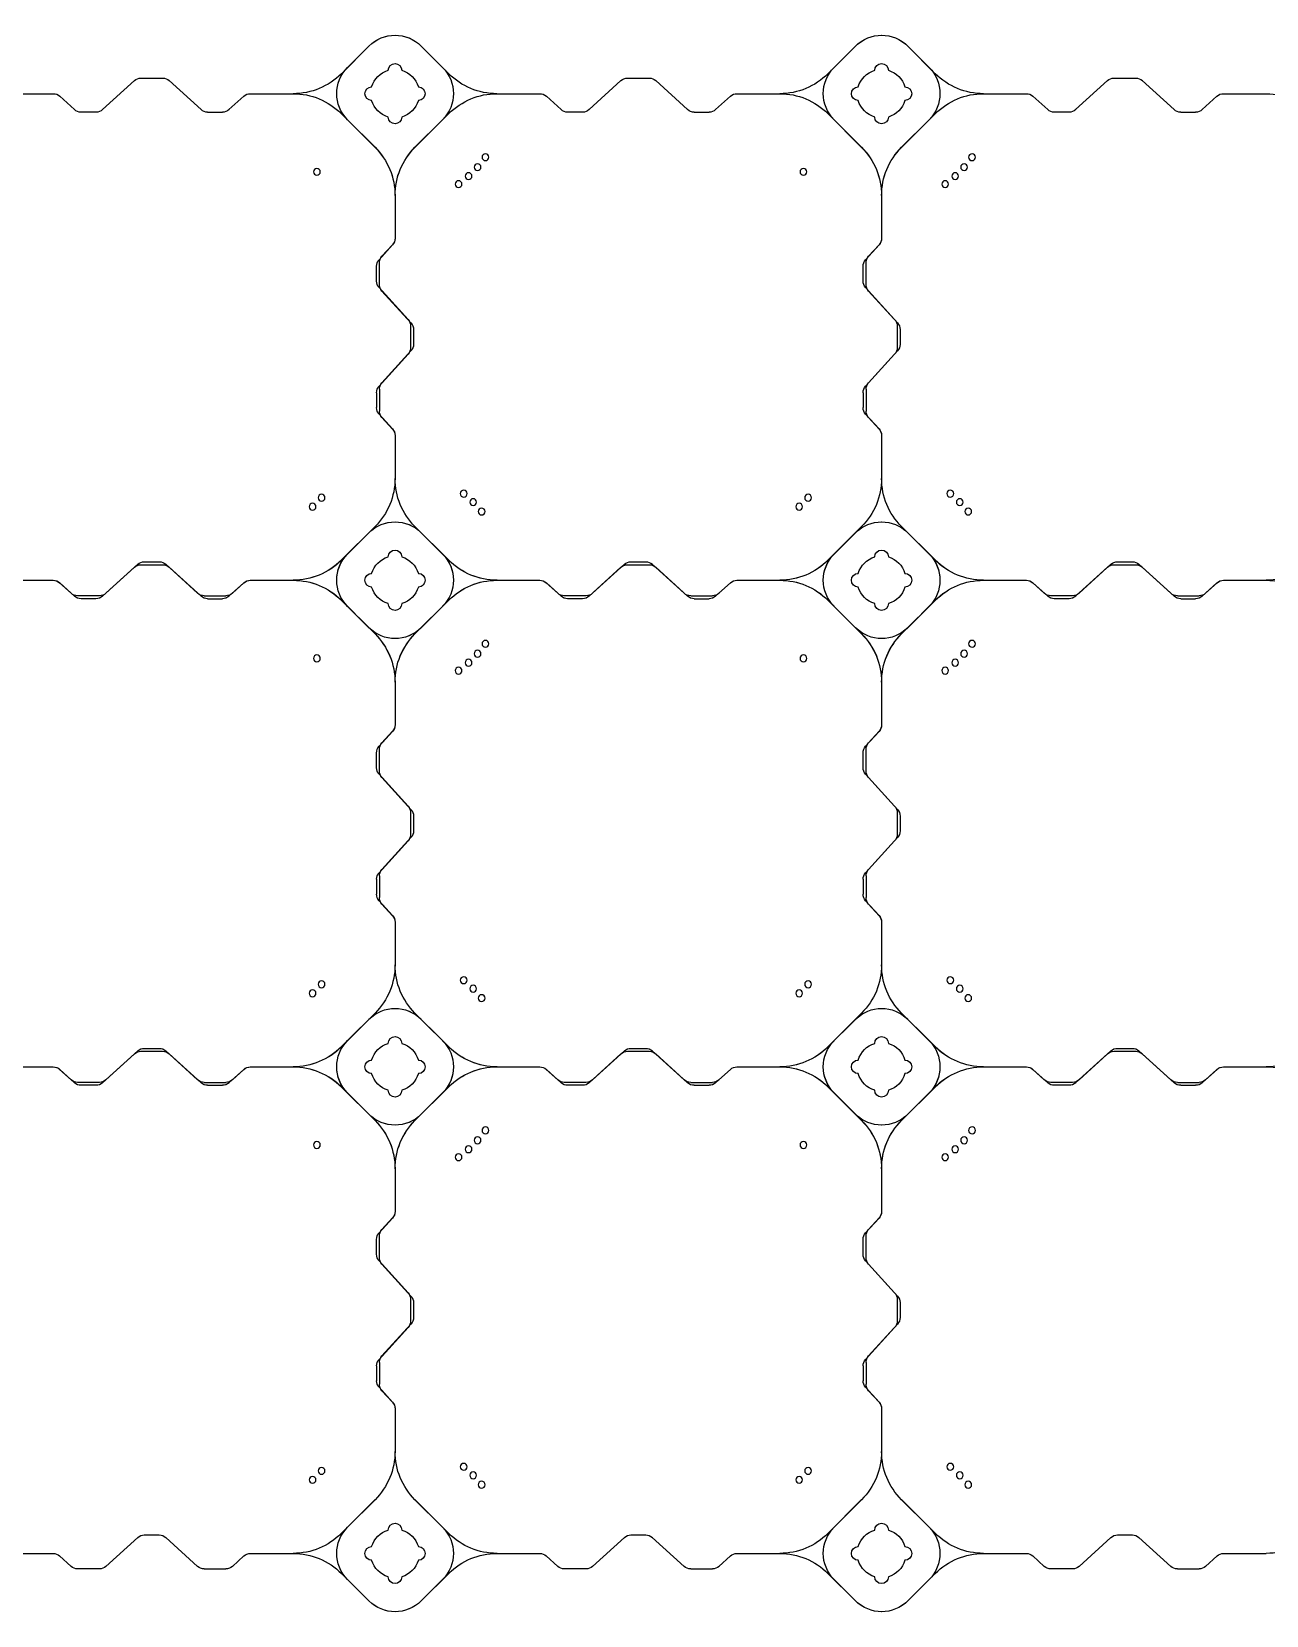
# Model space of a CAD drawing. Header units: millimetres. Extents: x -1612139 to -1260738, y 1141106 to 1536160.
# Drawn here: x -1343301 to -1342032, y 1183512 to 1185140 of the extents above; entities that cross this region are included whole.
import ezdxf

# ---------------------------------------------------------------- set-up
doc = ezdxf.new("R2010")
doc.units = ezdxf.units.MM
doc.header["$LTSCALE"] = 10
doc.layers.get('0').update_dxf_attribs({"linetype": 'CONTINUOUS'})
doc.layers.add('W-FLOAT_BOWL浮筒', color=253, linetype='CONTINUOUS')

# ---------------------------------------------------------------- blocks, each defined once
blk = doc.blocks.new('蓝色')
at = {"layer": 'W-FLOAT_BOWL浮筒', "color": 5}
for p, q in [((2979.5, 1549.2), (2951.2, 1520.9)), ((2957.5, 1527.3), (2979.4, 1549.2)), ((3033.2, 1549.2), (3055.2, 1527.3)), ((3033.2, 1549.2), (3061.5, 1520.9)), ((3479.5, 1549.2), (3451.2, 1520.9)), ((3457.5, 1527.3), (3479.4, 1549.2)), ((3533.2, 1549.2), (3555.2, 1527.3)), ((3533.2, 1549.2), (3561.5, 1520.9)), ((2673.5, 1513.8), (2661.6, 1503)), ((2702.5, 1516.4), (2680.2, 1516.4)), ((2709.2, 1513.8), (2742, 1484)), ((2803.5, 1513.8), (2770.7, 1484)), ((2810.2, 1516.4), (2832.5, 1516.4)), ((2839.2, 1513.8), (2851.1, 1503)), ((3173.5, 1513.8), (3161.6, 1503)), ((3202.5, 1516.4), (3180.2, 1516.4)), ((3209.2, 1513.8), (3242, 1484)), ((3303.5, 1513.8), (3270.7, 1484)), ((3310.2, 1516.4), (3332.5, 1516.4)), ((3339.2, 1513.8), (3351.1, 1503)), ((3673.5, 1513.8), (3661.6, 1503)), ((3702.5, 1516.4), (3680.2, 1516.4)), ((3709.2, 1513.8), (3742, 1484)), ((3803.5, 1513.8), (3770.7, 1484)), ((3810.2, 1516.4), (3832.5, 1516.4)), ((3839.2, 1513.8), (3851.1, 1503)), ((2610.9, 1500.4), (2654.9, 1500.4)), ((2857.8, 1500.4), (2901.6, 1500.4)), ((3110.9, 1500.4), (3154.9, 1500.4)), ((3357.8, 1500.4), (3401.6, 1500.4)), ((3610.9, 1500.4), (3654.9, 1500.4)), ((3857.8, 1500.4), (3901.6, 1500.4)), ((2748.7, 1481.4), (2764, 1481.4)), ((3248.7, 1481.4), (3264, 1481.4)), ((3748.7, 1481.4), (3764, 1481.4)), ((2985.8, 1445.1), (2951.1, 1479.9)), ((2957.5, 1473.5), (2985.8, 1445.2)), ((3026.8, 1445.1), (3061.6, 1479.9)), ((3055.2, 1473.5), (3026.8, 1445.2)), ((3485.8, 1445.1), (3451.1, 1479.9)), ((3457.5, 1473.5), (3485.8, 1445.2)), ((3526.8, 1445.1), (3561.6, 1479.9)), ((3555.2, 1473.5), (3526.8, 1445.2)), ((3006.3, 1351.6), (3006.3, 1395.8)), ((3006.3, 1351.8), (3006.3, 1395.8)), ((3506.3, 1351.6), (3506.3, 1395.8)), ((3506.3, 1351.8), (3506.3, 1395.8)), ((2989.9, 1329.7), (3003.7, 1344.9)), ((2992.9, 1333.2), (3003.7, 1345.1)), ((3489.9, 1329.7), (3503.7, 1344.9)), ((3492.9, 1333.2), (3503.7, 1345.1)), ((2987.3, 1307.7), (2987.3, 1323)), ((2990.3, 1304.2), (2990.3, 1326.5)), ((3487.3, 1307.7), (3487.3, 1323)), ((3490.3, 1304.2), (3490.3, 1326.5)), ((2989.9, 1301), (3019.7, 1268.2)), ((2992.9, 1297.5), (3022.7, 1264.7)), ((3489.9, 1301), (3519.7, 1268.2)), ((3492.9, 1297.5), (3522.7, 1264.7)), ((3022.3, 1239.2), (3022.3, 1261.5)), ((3025.3, 1242.7), (3025.3, 1258)), ((3522.3, 1239.2), (3522.3, 1261.5)), ((3525.3, 1242.7), (3525.3, 1258)), ((2989.9, 1199.7), (3019.7, 1232.5)), ((2992.9, 1203.2), (3022.7, 1236)), ((3489.9, 1199.7), (3519.7, 1232.5)), ((3492.9, 1203.2), (3522.7, 1236)), ((2987.3, 1193), (2987.3, 1177.7)), ((2990.3, 1196.5), (2990.3, 1174.2)), ((3487.3, 1193), (3487.3, 1177.7)), ((3490.3, 1196.5), (3490.3, 1174.2)), ((2989.9, 1171), (3003.7, 1155.8)), ((2992.9, 1167.5), (3003.7, 1155.6)), ((3489.9, 1171), (3503.7, 1155.8)), ((3492.9, 1167.5), (3503.7, 1155.6)), ((3006.3, 1105.1), (3006.3, 1149.1)), ((3006.3, 1105.1), (3006.3, 1148.9)), ((3506.3, 1105.1), (3506.3, 1149.1)), ((3506.3, 1105.1), (3506.3, 1148.9)), ((2951.1, 1020.9), (2985.8, 1055.6)), ((2979.5, 1049.2), (2951.2, 1020.9)), ((2957.5, 1027.2), (2985.8, 1055.5)), ((2957.5, 1027.3), (2979.4, 1049.2)), ((3061.6, 1020.9), (3026.8, 1055.6)), ((3055.2, 1027.2), (3026.8, 1055.5)), ((3033.2, 1049.2), (3055.2, 1027.3)), ((3033.2, 1049.2), (3061.5, 1020.9)), ((3451.1, 1020.9), (3485.8, 1055.6)), ((3479.5, 1049.2), (3451.2, 1020.9)), ((3457.5, 1027.2), (3485.8, 1055.5)), ((3457.5, 1027.3), (3479.4, 1049.2)), ((3561.6, 1020.9), (3526.8, 1055.6)), ((3555.2, 1027.2), (3526.8, 1055.5)), ((3533.2, 1049.2), (3555.2, 1027.3)), ((3533.2, 1049.2), (3561.5, 1020.9)), ((2673.5, 1013.8), (2661.6, 1003)), ((2677, 1016.8), (2661.8, 1003)), ((2702.5, 1016.4), (2680.2, 1016.4)), ((2699, 1019.4), (2683.7, 1019.4)), ((2705.7, 1016.8), (2738.5, 987)), ((2709.2, 1013.8), (2742, 984)), ((2803.5, 1013.8), (2770.7, 984)), ((2807, 1016.8), (2774.2, 987)), ((2810.2, 1016.4), (2832.5, 1016.4)), ((2813.7, 1019.4), (2829, 1019.4)), ((2835.7, 1016.8), (2850.9, 1003)), ((2839.2, 1013.8), (2851.1, 1003)), ((3173.5, 1013.8), (3161.6, 1003)), ((3177, 1016.8), (3161.8, 1003)), ((3202.5, 1016.4), (3180.2, 1016.4)), ((3199, 1019.4), (3183.7, 1019.4)), ((3205.7, 1016.8), (3238.5, 987)), ((3209.2, 1013.8), (3242, 984)), ((3303.5, 1013.8), (3270.7, 984)), ((3307, 1016.8), (3274.2, 987)), ((3310.2, 1016.4), (3332.5, 1016.4)), ((3313.7, 1019.4), (3329, 1019.4)), ((3335.7, 1016.8), (3350.9, 1003)), ((3339.2, 1013.8), (3351.1, 1003)), ((3673.5, 1013.8), (3661.6, 1003)), ((3677, 1016.8), (3661.8, 1003)), ((3702.5, 1016.4), (3680.2, 1016.4)), ((3699, 1019.4), (3683.7, 1019.4)), ((3705.7, 1016.8), (3738.5, 987)), ((3709.2, 1013.8), (3742, 984)), ((3803.5, 1013.8), (3770.7, 984)), ((3807, 1016.8), (3774.2, 987)), ((3810.2, 1016.4), (3832.5, 1016.4)), ((3813.7, 1019.4), (3829, 1019.4)), ((3835.7, 1016.8), (3850.9, 1003)), ((3839.2, 1013.8), (3851.1, 1003)), ((2610.9, 1000.4), (2654.9, 1000.4)), ((2610.9, 1000.4), (2655.1, 1000.4)), ((2857.6, 1000.4), (2901.6, 1000.4)), ((2857.8, 1000.4), (2901.6, 1000.4)), ((3110.9, 1000.4), (3154.9, 1000.4)), ((3110.9, 1000.4), (3155.1, 1000.4)), ((3357.6, 1000.4), (3401.6, 1000.4)), ((3357.8, 1000.4), (3401.6, 1000.4)), ((3610.9, 1000.4), (3654.9, 1000.4)), ((3610.9, 1000.4), (3655.1, 1000.4)), ((3857.6, 1000.4), (3901.6, 1000.4)), ((3857.8, 1000.4), (3901.6, 1000.4)), ((2745.2, 984.4), (2767.5, 984.4)), ((2748.7, 981.4), (2764, 981.4)), ((2985.8, 945.1), (2951.1, 979.9)), ((2979.5, 951.6), (2951.2, 979.9)), ((3026.8, 945.1), (3061.6, 979.9)), ((3033.2, 951.6), (3061.5, 979.9)), ((3245.2, 984.4), (3267.5, 984.4)), ((3248.7, 981.4), (3264, 981.4)), ((3485.8, 945.1), (3451.1, 979.9)), ((3479.5, 951.6), (3451.2, 979.9)), ((3526.8, 945.1), (3561.6, 979.9)), ((3533.2, 951.6), (3561.5, 979.9)), ((3745.2, 984.4), (3767.5, 984.4)), ((3748.7, 981.4), (3764, 981.4)), ((2957.5, 973.5), (2985.8, 945.2)), ((2979.4, 951.6), (2957.5, 973.5)), ((3055.2, 973.5), (3026.8, 945.2)), ((3055.2, 973.5), (3033.2, 951.6)), ((3457.5, 973.5), (3485.8, 945.2)), ((3479.4, 951.6), (3457.5, 973.5)), ((3555.2, 973.5), (3526.8, 945.2)), ((3555.2, 973.5), (3533.2, 951.6)), ((3006.3, 851.6), (3006.3, 895.8)), ((3006.3, 851.8), (3006.3, 895.8)), ((3506.3, 851.6), (3506.3, 895.8)), ((3506.3, 851.8), (3506.3, 895.8)), ((2989.9, 829.7), (3003.7, 844.9)), ((2992.9, 833.2), (3003.7, 845.1)), ((3489.9, 829.7), (3503.7, 844.9)), ((3492.9, 833.2), (3503.7, 845.1)), ((2987.3, 807.7), (2987.3, 823)), ((2990.3, 804.2), (2990.3, 826.5)), ((3487.3, 807.7), (3487.3, 823)), ((3490.3, 804.2), (3490.3, 826.5)), ((2989.9, 801), (3019.7, 768.2)), ((2992.9, 797.5), (3022.7, 764.7)), ((3489.9, 801), (3519.7, 768.2)), ((3492.9, 797.5), (3522.7, 764.7)), ((3022.3, 739.2), (3022.3, 761.5)), ((3025.3, 742.7), (3025.3, 758)), ((3522.3, 739.2), (3522.3, 761.5)), ((3525.3, 742.7), (3525.3, 758)), ((2989.9, 699.7), (3019.7, 732.5)), ((2992.9, 703.2), (3022.7, 736)), ((3489.9, 699.7), (3519.7, 732.5)), ((3492.9, 703.2), (3522.7, 736)), ((2987.3, 693), (2987.3, 677.7)), ((2990.3, 696.5), (2990.3, 674.2)), ((3487.3, 693), (3487.3, 677.7)), ((3490.3, 696.5), (3490.3, 674.2)), ((2989.9, 671), (3003.7, 655.8)), ((2992.9, 667.5), (3003.7, 655.6)), ((3489.9, 671), (3503.7, 655.8)), ((3492.9, 667.5), (3503.7, 655.6)), ((3006.3, 605.1), (3006.3, 649.1)), ((3006.3, 605.1), (3006.3, 648.9)), ((3506.3, 605.1), (3506.3, 649.1)), ((3506.3, 605.1), (3506.3, 648.9)), ((2951.1, 520.9), (2985.8, 555.6)), ((2957.5, 527.2), (2985.8, 555.5)), ((3061.6, 520.9), (3026.8, 555.6)), ((3055.2, 527.2), (3026.8, 555.5)), ((3451.1, 520.9), (3485.8, 555.6)), ((3457.5, 527.2), (3485.8, 555.5)), ((3561.6, 520.9), (3526.8, 555.6)), ((3555.2, 527.2), (3526.8, 555.5)), ((2979.5, 549.2), (2951.2, 520.9)), ((2957.5, 527.3), (2979.4, 549.2)), ((3033.2, 549.2), (3055.2, 527.3)), ((3033.2, 549.2), (3061.5, 520.9)), ((3479.5, 549.2), (3451.2, 520.9)), ((3457.5, 527.3), (3479.4, 549.2)), ((3533.2, 549.2), (3555.2, 527.3)), ((3533.2, 549.2), (3561.5, 520.9)), ((2673.5, 513.8), (2661.6, 503)), ((2677, 516.8), (2661.8, 503)), ((2702.5, 516.4), (2680.2, 516.4)), ((2699, 519.4), (2683.7, 519.4)), ((2705.7, 516.8), (2738.5, 487)), ((2709.2, 513.8), (2742, 484)), ((2803.5, 513.8), (2770.7, 484)), ((2807, 516.8), (2774.2, 487)), ((2810.2, 516.4), (2832.5, 516.4)), ((2813.7, 519.4), (2829, 519.4)), ((2835.7, 516.8), (2850.9, 503)), ((2839.2, 513.8), (2851.1, 503)), ((3173.5, 513.8), (3161.6, 503)), ((3177, 516.8), (3161.8, 503)), ((3202.5, 516.4), (3180.2, 516.4)), ((3199, 519.4), (3183.7, 519.4)), ((3205.7, 516.8), (3238.5, 487)), ((3209.2, 513.8), (3242, 484)), ((3303.5, 513.8), (3270.7, 484)), ((3307, 516.8), (3274.2, 487)), ((3310.2, 516.4), (3332.5, 516.4)), ((3313.7, 519.4), (3329, 519.4)), ((3335.7, 516.8), (3350.9, 503)), ((3339.2, 513.8), (3351.1, 503)), ((3673.5, 513.8), (3661.6, 503)), ((3677, 516.8), (3661.8, 503)), ((3702.5, 516.4), (3680.2, 516.4)), ((3699, 519.4), (3683.7, 519.4)), ((3705.7, 516.8), (3738.5, 487)), ((3709.2, 513.8), (3742, 484)), ((3803.5, 513.8), (3770.7, 484)), ((3807, 516.8), (3774.2, 487)), ((3810.2, 516.4), (3832.5, 516.4)), ((3813.7, 519.4), (3829, 519.4)), ((3835.7, 516.8), (3850.9, 503)), ((3839.2, 513.8), (3851.1, 503)), ((2610.9, 500.4), (2655.1, 500.4)), ((2610.9, 500.4), (2654.9, 500.4)), ((2857.6, 500.4), (2901.6, 500.4)), ((2857.8, 500.4), (2901.6, 500.4)), ((3110.9, 500.4), (3155.1, 500.4)), ((3110.9, 500.4), (3154.9, 500.4)), ((3357.6, 500.4), (3401.6, 500.4)), ((3357.8, 500.4), (3401.6, 500.4)), ((3610.9, 500.4), (3655.1, 500.4)), ((3610.9, 500.4), (3654.9, 500.4)), ((3857.6, 500.4), (3901.6, 500.4)), ((3857.8, 500.4), (3901.6, 500.4)), ((2745.2, 484.4), (2767.5, 484.4)), ((2748.7, 481.4), (2764, 481.4)), ((2985.8, 445.1), (2951.1, 479.9)), ((2979.5, 451.6), (2951.2, 479.9)), ((2979.4, 451.6), (2957.5, 473.5)), ((2957.5, 473.5), (2985.8, 445.2)), ((3026.8, 445.1), (3061.6, 479.9)), ((3055.2, 473.5), (3026.8, 445.2)), ((3033.2, 451.6), (3061.5, 479.9)), ((3055.2, 473.5), (3033.2, 451.6)), ((3245.2, 484.4), (3267.5, 484.4)), ((3248.7, 481.4), (3264, 481.4)), ((3485.8, 445.1), (3451.1, 479.9)), ((3479.5, 451.6), (3451.2, 479.9)), ((3479.4, 451.6), (3457.5, 473.5)), ((3457.5, 473.5), (3485.8, 445.2)), ((3526.8, 445.1), (3561.6, 479.9)), ((3555.2, 473.5), (3526.8, 445.2)), ((3533.2, 451.6), (3561.5, 479.9)), ((3555.2, 473.5), (3533.2, 451.6)), ((3745.2, 484.4), (3767.5, 484.4)), ((3748.7, 481.4), (3764, 481.4)), ((3006.3, 351.6), (3006.3, 395.8)), ((3006.3, 351.8), (3006.3, 395.8)), ((3506.3, 351.6), (3506.3, 395.8)), ((3506.3, 351.8), (3506.3, 395.8)), ((2989.9, 329.7), (3003.7, 344.9)), ((2992.9, 333.2), (3003.7, 345.1)), ((3489.9, 329.7), (3503.7, 344.9)), ((3492.9, 333.2), (3503.7, 345.1)), ((2990.3, 304.2), (2990.3, 326.5)), ((3490.3, 304.2), (3490.3, 326.5)), ((2987.3, 307.7), (2987.3, 323)), ((3487.3, 307.7), (3487.3, 323)), ((2989.9, 301), (3019.7, 268.2)), ((2992.9, 297.5), (3022.7, 264.7)), ((3489.9, 301), (3519.7, 268.2)), ((3492.9, 297.5), (3522.7, 264.7)), ((3022.3, 239.2), (3022.3, 261.5)), ((3522.3, 239.2), (3522.3, 261.5)), ((3025.3, 242.7), (3025.3, 258)), ((3525.3, 242.7), (3525.3, 258)), ((2989.9, 199.7), (3019.7, 232.5)), ((2992.9, 203.2), (3022.7, 236)), ((3489.9, 199.7), (3519.7, 232.5)), ((3492.9, 203.2), (3522.7, 236)), ((2990.3, 196.5), (2990.3, 174.2)), ((3490.3, 196.5), (3490.3, 174.2)), ((2987.3, 193), (2987.3, 177.7)), ((3487.3, 193), (3487.3, 177.7)), ((2989.9, 171), (3003.7, 155.8)), ((2992.9, 167.5), (3003.7, 155.6)), ((3489.9, 171), (3503.7, 155.8)), ((3492.9, 167.5), (3503.7, 155.6)), ((3006.3, 105.1), (3006.3, 149.1)), ((3006.3, 105.1), (3006.3, 148.9)), ((3506.3, 105.1), (3506.3, 149.1)), ((3506.3, 105.1), (3506.3, 148.9)), ((2951.1, 20.9), (2985.8, 55.6)), ((2957.5, 27.2), (2985.8, 55.5)), ((3061.6, 20.9), (3026.8, 55.6)), ((3055.2, 27.2), (3026.8, 55.5)), ((3451.1, 20.9), (3485.8, 55.6)), ((3457.5, 27.2), (3485.8, 55.5)), ((3561.6, 20.9), (3526.8, 55.6)), ((3555.2, 27.2), (3526.8, 55.5)), ((2677, 16.8), (2661.8, 3)), ((2699, 19.4), (2683.7, 19.4)), ((2705.7, 16.8), (2738.5, -13)), ((2807, 16.8), (2774.2, -13)), ((2813.7, 19.4), (2829, 19.4)), ((2835.7, 16.8), (2850.9, 3)), ((3177, 16.8), (3161.8, 3)), ((3199, 19.4), (3183.7, 19.4)), ((3205.7, 16.8), (3238.5, -13)), ((3307, 16.8), (3274.2, -13)), ((3313.7, 19.4), (3329, 19.4)), ((3335.7, 16.8), (3350.9, 3)), ((3677, 16.8), (3661.8, 3)), ((3699, 19.4), (3683.7, 19.4)), ((3705.7, 16.8), (3738.5, -13)), ((3807, 16.8), (3774.2, -13)), ((3813.7, 19.4), (3829, 19.4)), ((3835.7, 16.8), (3850.9, 3)), ((2610.9, 0.4), (2655.1, 0.4)), ((2857.6, 0.4), (2901.6, 0.4)), ((3110.9, 0.4), (3155.1, 0.4)), ((3357.6, 0.4), (3401.6, 0.4)), ((3610.9, 0.4), (3655.1, 0.4)), ((3857.6, 0.4), (3901.6, 0.4)), ((2745.2, -15.6), (2767.5, -15.6)), ((3245.2, -15.6), (3267.5, -15.6)), ((3745.2, -15.6), (3767.5, -15.6)), ((2979.5, -48.4), (2951.2, -20.1)), ((2979.4, -48.4), (2957.5, -26.5)), ((3033.2, -48.4), (3061.5, -20.1)), ((3055.2, -26.5), (3033.2, -48.4)), ((3479.5, -48.4), (3451.2, -20.1)), ((3479.4, -48.4), (3457.5, -26.5)), ((3533.2, -48.4), (3561.5, -20.1)), ((3555.2, -26.5), (3533.2, -48.4))]:
    blk.add_line(p, q, dxfattribs=at)
for centre in [(3095.3, 1429.8), (3595.3, 1429.8), (2921.6, 1424.8), (2930.8, 1415.6), (3086.6, 1420.1), (3421.6, 1424.8), (3430.8, 1415.6), (3586.6, 1420.1), (3076.9, 1411.4), (3576.9, 1411.4), (3071.6, 1093.3), (3571.6, 1093.3), (2926, 1080.7), (3081.9, 1085.1), (3091.1, 1075.9), (3426, 1080.7), (3581.9, 1085.1), (3591.1, 1075.9), (3099.2, 1065.7), (3599.2, 1065.7), (2921.6, 924.8), (3095.3, 929.8), (3421.6, 924.8), (3595.3, 929.8), (2930.8, 915.6), (3076.9, 911.4), (3086.6, 920.1), (3430.8, 915.6), (3576.9, 911.4), (3586.6, 920.1), (3071.6, 593.3), (3081.9, 585.1), (3571.6, 593.3), (3581.9, 585.1), (2926, 580.7), (3091.1, 575.9), (3426, 580.7), (3591.1, 575.9), (3099.2, 565.7), (3599.2, 565.7), (2921.6, 424.8), (3086.6, 420.1), (3095.3, 429.8), (3421.6, 424.8), (3586.6, 420.1), (3595.3, 429.8), (2930.8, 415.6), (3076.9, 411.4), (3430.8, 415.6), (3576.9, 411.4), (2926, 80.7), (3071.6, 93.3), (3081.9, 85.1), (3426, 80.7), (3571.6, 93.3), (3581.9, 85.1), (3091.1, 75.9), (3099.2, 65.7), (3591.1, 75.9), (3599.2, 65.7)]:
    blk.add_circle(centre, 3.5, dxfattribs=at)
for centre, radius, start, end in [((3006.3, 1522.3), 38, 45, 135), ((3006.4, 1522.3), 38, 45, 135), ((3506.3, 1522.3), 38, 45, 135), ((3506.4, 1522.3), 38, 45, 135), ((3006.3, 1524.4), 7, 0, 180), ((3006.3, 1524.4), 7, 0, 180), ((3506.3, 1524.4), 7, 0, 180), ((3506.3, 1524.4), 7, 0, 180), ((2680.2, 1506.4), 10, 90, 132.2737), ((2702.5, 1506.4), 10, 47.7263, 90), ((2810.2, 1506.4), 10, 90, 132.2737), ((2832.5, 1506.4), 10, 47.7263, 90), ((2901.7, 1570.4), 70, 270, 315), ((2984.4, 1500.4), 38, 135, 225), ((3006.3, 1500.4), 25, 106.2602, 163.7398), ((3006.3, 1500.4), 25, 106.2602, 163.7398), ((3006.3, 1500.4), 25, 16.2602, 73.7398), ((3006.3, 1500.4), 25, 16.2602, 73.7398), ((3028.3, 1500.4), 38, 315, 45), ((3111, 1570.4), 70, 225, 270), ((3180.2, 1506.4), 10, 90, 132.2737), ((3202.5, 1506.4), 10, 47.7263, 90), ((3310.2, 1506.4), 10, 90, 132.2737), ((3332.5, 1506.4), 10, 47.7263, 90), ((3401.7, 1570.4), 70, 270, 315), ((3484.4, 1500.4), 38, 135, 225), ((3506.3, 1500.4), 25, 106.2602, 163.7398), ((3506.3, 1500.4), 25, 106.2602, 163.7398), ((3506.3, 1500.4), 25, 16.2602, 73.7398), ((3506.3, 1500.4), 25, 16.2602, 73.7398), ((3528.3, 1500.4), 38, 315, 45), ((3611, 1570.4), 70, 225, 270), ((3680.2, 1506.4), 10, 90, 132.2737), ((3702.5, 1506.4), 10, 47.7263, 90), ((3810.2, 1506.4), 10, 90, 132.2737), ((3832.5, 1506.4), 10, 47.7263, 90), ((2654.9, 1510.4), 10, 270, 312.2737), ((2857.8, 1510.4), 10, 227.7263, 270), ((2901.6, 1430.4), 70, 45, 90), ((2982.3, 1500.4), 7, 90, 270), ((2982.3, 1500.4), 7, 90, 270), ((3030.3, 1500.4), 7, 270, 90), ((3030.3, 1500.4), 7, 270, 90), ((3111.1, 1430.4), 70, 90, 135), ((3154.9, 1510.4), 10, 270, 312.2737), ((3357.8, 1510.4), 10, 227.7263, 270), ((3401.6, 1430.4), 70, 45, 90), ((3482.3, 1500.4), 7, 90, 270), ((3482.3, 1500.4), 7, 90, 270), ((3530.3, 1500.4), 7, 270, 90), ((3530.3, 1500.4), 7, 270, 90), ((3611.1, 1430.4), 70, 90, 135), ((3654.9, 1510.4), 10, 270, 312.2737), ((3857.8, 1510.4), 10, 227.7263, 270), ((3901.6, 1430.4), 70, 45, 90), ((2748.7, 1491.4), 10, 227.7263, 270), ((2764, 1491.4), 10, 270, 312.2737), ((3006.3, 1500.4), 25, 196.2602, 253.7398), ((3006.3, 1500.4), 25, 196.2602, 253.7398), ((3006.3, 1500.4), 25, 286.2602, 343.7398), ((3006.3, 1500.4), 25, 286.2602, 343.7398), ((3248.7, 1491.4), 10, 227.7263, 270), ((3264, 1491.4), 10, 270, 312.2737), ((3506.3, 1500.4), 25, 196.2602, 253.7398), ((3506.3, 1500.4), 25, 196.2602, 253.7398), ((3506.3, 1500.4), 25, 286.2602, 343.7398), ((3506.3, 1500.4), 25, 286.2602, 343.7398), ((3748.7, 1491.4), 10, 227.7263, 270), ((3764, 1491.4), 10, 270, 312.2737), ((3006.3, 1476.4), 7, 180, 0), ((3006.3, 1476.4), 7, 180, 0), ((3506.3, 1476.4), 7, 180, 0), ((3506.3, 1476.4), 7, 180, 0), ((2936.3, 1395.7), 70, 0, 45), ((2936.3, 1395.7), 70, 0, 45), ((3076.3, 1395.7), 70, 135, 180), ((3076.3, 1395.7), 70, 135, 180), ((3436.3, 1395.7), 70, 0, 45), ((3436.3, 1395.7), 70, 0, 45), ((3576.3, 1395.7), 70, 135, 180), ((3576.3, 1395.7), 70, 135, 180), ((2996.3, 1351.8), 10, 317.7263, 0), ((2996.3, 1351.6), 10, 317.7263, 0), ((3496.3, 1351.8), 10, 317.7263, 0), ((3496.3, 1351.6), 10, 317.7263, 0), ((2997.3, 1323), 10, 137.7263, 180), ((3000.3, 1326.5), 10, 137.7263, 180), ((3497.3, 1323), 10, 137.7263, 180), ((3500.3, 1326.5), 10, 137.7263, 180), ((2997.3, 1307.7), 10, 180, 222.2737), ((3000.3, 1304.2), 10, 180, 222.2737), ((3497.3, 1307.7), 10, 180, 222.2737), ((3500.3, 1304.2), 10, 180, 222.2737), ((3012.3, 1261.5), 10, 0, 42.2737), ((3015.3, 1258), 10, 0, 42.2737), ((3512.3, 1261.5), 10, 0, 42.2737), ((3515.3, 1258), 10, 0, 42.2737), ((3012.3, 1239.2), 10, 317.7263, 0), ((3015.3, 1242.7), 10, 317.7263, 0), ((3512.3, 1239.2), 10, 317.7263, 0), ((3515.3, 1242.7), 10, 317.7263, 0), ((2997.3, 1193), 10, 137.7263, 180), ((3000.3, 1196.5), 10, 137.7263, 180), ((3497.3, 1193), 10, 137.7263, 180), ((3500.3, 1196.5), 10, 137.7263, 180), ((2997.3, 1177.7), 10, 180, 222.2737), ((3000.3, 1174.2), 10, 180, 222.2737), ((3497.3, 1177.7), 10, 180, 222.2737), ((3500.3, 1174.2), 10, 180, 222.2737), ((2996.3, 1149.1), 10, 0, 42.2737), ((2996.3, 1148.9), 10, 0, 42.2737), ((3496.3, 1149.1), 10, 0, 42.2737), ((3496.3, 1148.9), 10, 0, 42.2737), ((2936.3, 1105.1), 70, 315, 0), ((2936.3, 1105), 70, 315, 0), ((3076.3, 1105.1), 70, 180, 225), ((3076.3, 1105), 70, 180, 225), ((3436.3, 1105.1), 70, 315, 0), ((3436.3, 1105), 70, 315, 0), ((3576.3, 1105.1), 70, 180, 225), ((3576.3, 1105), 70, 180, 225), ((3006.3, 1022.3), 38, 45, 135), ((3006.4, 1022.3), 38, 45, 135), ((3506.3, 1022.3), 38, 45, 135), ((3506.4, 1022.3), 38, 45, 135), ((2984.4, 1000.4), 38, 135, 225), ((2984.4, 1000.3), 38, 135, 225), ((3006.3, 1024.4), 7, 0, 180), ((3006.3, 1024.4), 7, 0, 180), ((3006.3, 1024.4), 7, 0, 180), ((3006.3, 1024.4), 7, 0, 180), ((3028.3, 1000.4), 38, 315, 45), ((3028.3, 1000.3), 38, 315, 45), ((3484.4, 1000.4), 38, 135, 225), ((3484.4, 1000.3), 38, 135, 225), ((3506.3, 1024.4), 7, 0, 180), ((3506.3, 1024.4), 7, 0, 180), ((3506.3, 1024.4), 7, 0, 180), ((3506.3, 1024.4), 7, 0, 180), ((3528.3, 1000.4), 38, 315, 45), ((3528.3, 1000.3), 38, 315, 45), ((2680.2, 1006.4), 10, 90, 132.2737), ((2683.7, 1009.4), 10, 90, 132.2737), ((2699, 1009.4), 10, 47.7263, 90), ((2702.5, 1006.4), 10, 47.7263, 90), ((2810.2, 1006.4), 10, 90, 132.2737), ((2813.7, 1009.4), 10, 90, 132.2737), ((2829, 1009.4), 10, 47.7263, 90), ((2832.5, 1006.4), 10, 47.7263, 90), ((2901.6, 1070.4), 70, 270, 315), ((2901.7, 1070.4), 70, 270, 315), ((3006.3, 1000.4), 25, 106.2602, 163.7398), ((3006.3, 1000.4), 25, 106.2602, 163.7398), ((3006.3, 1000.4), 25, 106.2602, 163.7398), ((3006.3, 1000.4), 25, 106.2602, 163.7398), ((3006.3, 1000.4), 25, 16.2602, 73.7398), ((3006.3, 1000.4), 25, 16.2602, 73.7398), ((3006.3, 1000.4), 25, 16.2602, 73.7398), ((3006.3, 1000.4), 25, 16.2602, 73.7398), ((3111, 1070.4), 70, 225, 270), ((3111.1, 1070.4), 70, 225, 270), ((3180.2, 1006.4), 10, 90, 132.2737), ((3183.7, 1009.4), 10, 90, 132.2737), ((3199, 1009.4), 10, 47.7263, 90), ((3202.5, 1006.4), 10, 47.7263, 90), ((3310.2, 1006.4), 10, 90, 132.2737), ((3313.7, 1009.4), 10, 90, 132.2737), ((3329, 1009.4), 10, 47.7263, 90), ((3332.5, 1006.4), 10, 47.7263, 90), ((3401.6, 1070.4), 70, 270, 315), ((3401.7, 1070.4), 70, 270, 315), ((3506.3, 1000.4), 25, 106.2602, 163.7398), ((3506.3, 1000.4), 25, 106.2602, 163.7398), ((3506.3, 1000.4), 25, 106.2602, 163.7398), ((3506.3, 1000.4), 25, 106.2602, 163.7398), ((3506.3, 1000.4), 25, 16.2602, 73.7398), ((3506.3, 1000.4), 25, 16.2602, 73.7398), ((3506.3, 1000.4), 25, 16.2602, 73.7398), ((3506.3, 1000.4), 25, 16.2602, 73.7398), ((3611, 1070.4), 70, 225, 270), ((3611.1, 1070.4), 70, 225, 270), ((3680.2, 1006.4), 10, 90, 132.2737), ((3683.7, 1009.4), 10, 90, 132.2737), ((3699, 1009.4), 10, 47.7263, 90), ((3702.5, 1006.4), 10, 47.7263, 90), ((3810.2, 1006.4), 10, 90, 132.2737), ((3813.7, 1009.4), 10, 90, 132.2737), ((3829, 1009.4), 10, 47.7263, 90), ((3832.5, 1006.4), 10, 47.7263, 90), ((3901.6, 1070.4), 70, 270, 315), ((2654.9, 1010.4), 10, 270, 312.2737), ((2655.1, 1010.4), 10, 270, 312.2737), ((2857.6, 1010.4), 10, 227.7263, 270), ((2857.8, 1010.4), 10, 227.7263, 270), ((2901.6, 930.4), 70, 45, 90), ((2901.7, 930.4), 70, 45, 90), ((2982.3, 1000.4), 7, 90, 270), ((2982.3, 1000.4), 7, 90, 270), ((2982.3, 1000.4), 7, 90, 270), ((2982.3, 1000.4), 7, 90, 270), ((3006.3, 1000.4), 25, 196.2602, 253.7398), ((3006.3, 1000.4), 25, 196.2602, 253.7398), ((3006.3, 1000.4), 25, 196.2602, 253.7398), ((3006.3, 1000.4), 25, 196.2602, 253.7398), ((3006.3, 1000.4), 25, 286.2602, 343.7398), ((3006.3, 1000.4), 25, 286.2602, 343.7398), ((3006.3, 1000.4), 25, 286.2602, 343.7398), ((3006.3, 1000.4), 25, 286.2602, 343.7398), ((3030.3, 1000.4), 7, 270, 90), ((3030.3, 1000.4), 7, 270, 90), ((3030.3, 1000.4), 7, 270, 90), ((3030.3, 1000.4), 7, 270, 90), ((3111, 930.4), 70, 90, 135), ((3111.1, 930.4), 70, 90, 135), ((3154.9, 1010.4), 10, 270, 312.2737), ((3155.1, 1010.4), 10, 270, 312.2737), ((3357.6, 1010.4), 10, 227.7263, 270), ((3357.8, 1010.4), 10, 227.7263, 270), ((3401.6, 930.4), 70, 45, 90), ((3401.7, 930.4), 70, 45, 90), ((3482.3, 1000.4), 7, 90, 270), ((3482.3, 1000.4), 7, 90, 270), ((3482.3, 1000.4), 7, 90, 270), ((3482.3, 1000.4), 7, 90, 270), ((3506.3, 1000.4), 25, 196.2602, 253.7398), ((3506.3, 1000.4), 25, 196.2602, 253.7398), ((3506.3, 1000.4), 25, 196.2602, 253.7398), ((3506.3, 1000.4), 25, 196.2602, 253.7398), ((3506.3, 1000.4), 25, 286.2602, 343.7398), ((3506.3, 1000.4), 25, 286.2602, 343.7398), ((3506.3, 1000.4), 25, 286.2602, 343.7398), ((3506.3, 1000.4), 25, 286.2602, 343.7398), ((3530.3, 1000.4), 7, 270, 90), ((3530.3, 1000.4), 7, 270, 90), ((3530.3, 1000.4), 7, 270, 90), ((3530.3, 1000.4), 7, 270, 90), ((3611, 930.4), 70, 90, 135), ((3611.1, 930.4), 70, 90, 135), ((3654.9, 1010.4), 10, 270, 312.2737), ((3655.1, 1010.4), 10, 270, 312.2737), ((3857.6, 1010.4), 10, 227.7263, 270), ((3857.8, 1010.4), 10, 227.7263, 270), ((3901.6, 930.4), 70, 45, 90), ((2745.2, 994.4), 10, 227.7263, 270), ((2748.7, 991.4), 10, 227.7263, 270), ((2764, 991.4), 10, 270, 312.2737), ((2767.5, 994.4), 10, 270, 312.2737), ((3245.2, 994.4), 10, 227.7263, 270), ((3248.7, 991.4), 10, 227.7263, 270), ((3264, 991.4), 10, 270, 312.2737), ((3267.5, 994.4), 10, 270, 312.2737), ((3745.2, 994.4), 10, 227.7263, 270), ((3748.7, 991.4), 10, 227.7263, 270), ((3764, 991.4), 10, 270, 312.2737), ((3767.5, 994.4), 10, 270, 312.2737), ((3006.3, 976.4), 7, 180, 0), ((3006.3, 976.4), 7, 180, 0), ((3006.3, 976.4), 7, 180, 0), ((3006.3, 976.4), 7, 180, 0), ((3506.3, 976.4), 7, 180, 0), ((3506.3, 976.4), 7, 180, 0), ((3506.3, 976.4), 7, 180, 0), ((3506.3, 976.4), 7, 180, 0), ((3006.3, 978.4), 38, 225, 315), ((3006.4, 978.4), 38, 225, 315), ((2936.3, 895.7), 70, 0, 45), ((2936.3, 895.7), 70, 0, 45), ((3076.3, 895.7), 70, 135, 180), ((3076.3, 895.7), 70, 135, 180), ((3506.3, 978.4), 38, 225, 315), ((3506.4, 978.4), 38, 225, 315), ((3436.3, 895.7), 70, 0, 45), ((3436.3, 895.7), 70, 0, 45), ((3576.3, 895.7), 70, 135, 180), ((3576.3, 895.7), 70, 135, 180), ((2996.3, 851.8), 10, 317.7263, 0), ((2996.3, 851.6), 10, 317.7263, 0), ((3496.3, 851.8), 10, 317.7263, 0), ((3496.3, 851.6), 10, 317.7263, 0), ((3000.3, 826.5), 10, 137.7263, 180), ((3500.3, 826.5), 10, 137.7263, 180), ((2997.3, 823), 10, 137.7263, 180), ((3497.3, 823), 10, 137.7263, 180), ((2997.3, 807.7), 10, 180, 222.2737), ((3000.3, 804.2), 10, 180, 222.2737), ((3497.3, 807.7), 10, 180, 222.2737), ((3500.3, 804.2), 10, 180, 222.2737), ((3012.3, 761.5), 10, 0, 42.2737), ((3512.3, 761.5), 10, 0, 42.2737), ((3015.3, 758), 10, 0, 42.2737), ((3515.3, 758), 10, 0, 42.2737), ((3012.3, 739.2), 10, 317.7263, 0), ((3015.3, 742.7), 10, 317.7263, 0), ((3512.3, 739.2), 10, 317.7263, 0), ((3515.3, 742.7), 10, 317.7263, 0), ((3000.3, 696.5), 10, 137.7263, 180), ((3500.3, 696.5), 10, 137.7263, 180), ((2997.3, 693), 10, 137.7263, 180), ((3497.3, 693), 10, 137.7263, 180), ((2997.3, 677.7), 10, 180, 222.2737), ((3000.3, 674.2), 10, 180, 222.2737), ((3497.3, 677.7), 10, 180, 222.2737), ((3500.3, 674.2), 10, 180, 222.2737), ((2996.3, 649.1), 10, 0, 42.2737), ((2996.3, 648.9), 10, 0, 42.2737), ((3496.3, 649.1), 10, 0, 42.2737), ((3496.3, 648.9), 10, 0, 42.2737), ((2936.3, 605.1), 70, 315, 0), ((2936.3, 605), 70, 315, 0), ((3076.3, 605.1), 70, 180, 225), ((3076.3, 605), 70, 180, 225), ((3436.3, 605.1), 70, 315, 0), ((3436.3, 605), 70, 315, 0), ((3576.3, 605.1), 70, 180, 225), ((3576.3, 605), 70, 180, 225), ((3006.3, 522.3), 38, 45, 135), ((3006.4, 522.3), 38, 45, 135), ((3506.3, 522.3), 38, 45, 135), ((3506.4, 522.3), 38, 45, 135), ((2901.6, 570.4), 70, 270, 315), ((2901.7, 570.4), 70, 270, 315), ((2984.4, 500.4), 38, 135, 225), ((2984.4, 500.3), 38, 135, 225), ((3006.3, 500.4), 25, 106.2602, 163.7398), ((3006.3, 500.4), 25, 106.2602, 163.7398), ((3006.3, 500.4), 25, 106.2602, 163.7398), ((3006.3, 500.4), 25, 106.2602, 163.7398), ((3006.3, 524.4), 7, 0, 180), ((3006.3, 524.4), 7, 0, 180), ((3006.3, 524.4), 7, 0, 180), ((3006.3, 524.4), 7, 0, 180), ((3006.3, 500.4), 25, 16.2602, 73.7398), ((3006.3, 500.4), 25, 16.2602, 73.7398), ((3006.3, 500.4), 25, 16.2602, 73.7398), ((3006.3, 500.4), 25, 16.2602, 73.7398), ((3028.3, 500.4), 38, 315, 45), ((3028.3, 500.3), 38, 315, 45), ((3111, 570.4), 70, 225, 270), ((3111.1, 570.4), 70, 225, 270), ((3401.6, 570.4), 70, 270, 315), ((3401.7, 570.4), 70, 270, 315), ((3484.4, 500.4), 38, 135, 225), ((3484.4, 500.3), 38, 135, 225), ((3506.3, 500.4), 25, 106.2602, 163.7398), ((3506.3, 500.4), 25, 106.2602, 163.7398), ((3506.3, 500.4), 25, 106.2602, 163.7398), ((3506.3, 500.4), 25, 106.2602, 163.7398), ((3506.3, 524.4), 7, 0, 180), ((3506.3, 524.4), 7, 0, 180), ((3506.3, 524.4), 7, 0, 180), ((3506.3, 524.4), 7, 0, 180), ((3506.3, 500.4), 25, 16.2602, 73.7398), ((3506.3, 500.4), 25, 16.2602, 73.7398), ((3506.3, 500.4), 25, 16.2602, 73.7398), ((3506.3, 500.4), 25, 16.2602, 73.7398), ((3528.3, 500.4), 38, 315, 45), ((3528.3, 500.3), 38, 315, 45), ((3611, 570.4), 70, 225, 270), ((3611.1, 570.4), 70, 225, 270), ((3901.6, 570.4), 70, 270, 315), ((2680.2, 506.4), 10, 90, 132.2737), ((2683.7, 509.4), 10, 90, 132.2737), ((2699, 509.4), 10, 47.7263, 90), ((2702.5, 506.4), 10, 47.7263, 90), ((2810.2, 506.4), 10, 90, 132.2737), ((2813.7, 509.4), 10, 90, 132.2737), ((2829, 509.4), 10, 47.7263, 90), ((2832.5, 506.4), 10, 47.7263, 90), ((2982.3, 500.4), 7, 90, 270), ((2982.3, 500.4), 7, 90, 270), ((2982.3, 500.4), 7, 90, 270), ((2982.3, 500.4), 7, 90, 270), ((3030.3, 500.4), 7, 270, 90), ((3030.3, 500.4), 7, 270, 90), ((3030.3, 500.4), 7, 270, 90), ((3030.3, 500.4), 7, 270, 90), ((3180.2, 506.4), 10, 90, 132.2737), ((3183.7, 509.4), 10, 90, 132.2737), ((3199, 509.4), 10, 47.7263, 90), ((3202.5, 506.4), 10, 47.7263, 90), ((3310.2, 506.4), 10, 90, 132.2737), ((3313.7, 509.4), 10, 90, 132.2737), ((3329, 509.4), 10, 47.7263, 90), ((3332.5, 506.4), 10, 47.7263, 90), ((3482.3, 500.4), 7, 90, 270), ((3482.3, 500.4), 7, 90, 270), ((3482.3, 500.4), 7, 90, 270), ((3482.3, 500.4), 7, 90, 270), ((3530.3, 500.4), 7, 270, 90), ((3530.3, 500.4), 7, 270, 90), ((3530.3, 500.4), 7, 270, 90), ((3530.3, 500.4), 7, 270, 90), ((3680.2, 506.4), 10, 90, 132.2737), ((3683.7, 509.4), 10, 90, 132.2737), ((3699, 509.4), 10, 47.7263, 90), ((3702.5, 506.4), 10, 47.7263, 90), ((3810.2, 506.4), 10, 90, 132.2737), ((3813.7, 509.4), 10, 90, 132.2737), ((3829, 509.4), 10, 47.7263, 90), ((3832.5, 506.4), 10, 47.7263, 90), ((2654.9, 510.4), 10, 270, 312.2737), ((2655.1, 510.4), 10, 270, 312.2737), ((2857.6, 510.4), 10, 227.7263, 270), ((2857.8, 510.4), 10, 227.7263, 270), ((2901.6, 430.4), 70, 45, 90), ((2901.7, 430.4), 70, 45, 90), ((3006.3, 500.4), 25, 196.2602, 253.7398), ((3006.3, 500.4), 25, 196.2602, 253.7398), ((3006.3, 500.4), 25, 196.2602, 253.7398), ((3006.3, 500.4), 25, 196.2602, 253.7398), ((3006.3, 500.4), 25, 286.2602, 343.7398), ((3006.3, 500.4), 25, 286.2602, 343.7398), ((3006.3, 500.4), 25, 286.2602, 343.7398), ((3006.3, 500.4), 25, 286.2602, 343.7398), ((3111, 430.4), 70, 90, 135), ((3111.1, 430.4), 70, 90, 135), ((3154.9, 510.4), 10, 270, 312.2737), ((3155.1, 510.4), 10, 270, 312.2737), ((3357.6, 510.4), 10, 227.7263, 270), ((3357.8, 510.4), 10, 227.7263, 270), ((3401.6, 430.4), 70, 45, 90), ((3401.7, 430.4), 70, 45, 90), ((3506.3, 500.4), 25, 196.2602, 253.7398), ((3506.3, 500.4), 25, 196.2602, 253.7398), ((3506.3, 500.4), 25, 196.2602, 253.7398), ((3506.3, 500.4), 25, 196.2602, 253.7398), ((3506.3, 500.4), 25, 286.2602, 343.7398), ((3506.3, 500.4), 25, 286.2602, 343.7398), ((3506.3, 500.4), 25, 286.2602, 343.7398), ((3506.3, 500.4), 25, 286.2602, 343.7398), ((3611, 430.4), 70, 90, 135), ((3611.1, 430.4), 70, 90, 135), ((3654.9, 510.4), 10, 270, 312.2737), ((3655.1, 510.4), 10, 270, 312.2737), ((3857.6, 510.4), 10, 227.7263, 270), ((3857.8, 510.4), 10, 227.7263, 270), ((3901.6, 430.4), 70, 45, 90), ((2745.2, 494.4), 10, 227.7263, 270), ((2748.7, 491.4), 10, 227.7263, 270), ((2764, 491.4), 10, 270, 312.2737), ((2767.5, 494.4), 10, 270, 312.2737), ((3006.3, 476.4), 7, 180, 0), ((3006.3, 476.4), 7, 180, 0), ((3006.3, 476.4), 7, 180, 0), ((3006.3, 476.4), 7, 180, 0), ((3245.2, 494.4), 10, 227.7263, 270), ((3248.7, 491.4), 10, 227.7263, 270), ((3264, 491.4), 10, 270, 312.2737), ((3267.5, 494.4), 10, 270, 312.2737), ((3506.3, 476.4), 7, 180, 0), ((3506.3, 476.4), 7, 180, 0), ((3506.3, 476.4), 7, 180, 0), ((3506.3, 476.4), 7, 180, 0), ((3745.2, 494.4), 10, 227.7263, 270), ((3748.7, 491.4), 10, 227.7263, 270), ((3764, 491.4), 10, 270, 312.2737), ((3767.5, 494.4), 10, 270, 312.2737), ((3006.3, 478.4), 38, 225, 315), ((3006.4, 478.4), 38, 225, 315), ((2936.3, 395.7), 70, 0, 45), ((2936.3, 395.7), 70, 0, 45), ((3076.3, 395.7), 70, 135, 180), ((3076.3, 395.7), 70, 135, 180), ((3506.3, 478.4), 38, 225, 315), ((3506.4, 478.4), 38, 225, 315), ((3436.3, 395.7), 70, 0, 45), ((3436.3, 395.7), 70, 0, 45), ((3576.3, 395.7), 70, 135, 180), ((3576.3, 395.7), 70, 135, 180), ((2996.3, 351.8), 10, 317.7263, 0), ((2996.3, 351.6), 10, 317.7263, 0), ((3496.3, 351.8), 10, 317.7263, 0), ((3496.3, 351.6), 10, 317.7263, 0), ((2997.3, 323), 10, 137.7263, 180), ((3000.3, 326.5), 10, 137.7263, 180), ((3497.3, 323), 10, 137.7263, 180), ((3500.3, 326.5), 10, 137.7263, 180), ((2997.3, 307.7), 10, 180, 222.2737), ((3000.3, 304.2), 10, 180, 222.2737), ((3497.3, 307.7), 10, 180, 222.2737), ((3500.3, 304.2), 10, 180, 222.2737), ((3012.3, 261.5), 10, 0, 42.2737), ((3015.3, 258), 10, 0, 42.2737), ((3512.3, 261.5), 10, 0, 42.2737), ((3515.3, 258), 10, 0, 42.2737), ((3012.3, 239.2), 10, 317.7263, 0), ((3015.3, 242.7), 10, 317.7263, 0), ((3512.3, 239.2), 10, 317.7263, 0), ((3515.3, 242.7), 10, 317.7263, 0), ((2997.3, 193), 10, 137.7263, 180), ((3000.3, 196.5), 10, 137.7263, 180), ((3497.3, 193), 10, 137.7263, 180), ((3500.3, 196.5), 10, 137.7263, 180), ((2997.3, 177.7), 10, 180, 222.2737), ((3000.3, 174.2), 10, 180, 222.2737), ((3497.3, 177.7), 10, 180, 222.2737), ((3500.3, 174.2), 10, 180, 222.2737), ((2996.3, 149.1), 10, 0, 42.2737), ((2996.3, 148.9), 10, 0, 42.2737), ((3496.3, 149.1), 10, 0, 42.2737), ((3496.3, 148.9), 10, 0, 42.2737), ((2936.3, 105.1), 70, 315, 0), ((2936.3, 105), 70, 315, 0), ((3076.3, 105.1), 70, 180, 225), ((3076.3, 105), 70, 180, 225), ((3436.3, 105.1), 70, 315, 0), ((3436.3, 105), 70, 315, 0), ((3576.3, 105.1), 70, 180, 225), ((3576.3, 105), 70, 180, 225), ((2683.7, 9.4), 10, 90, 132.2737), ((2699, 9.4), 10, 47.7263, 90), ((2813.7, 9.4), 10, 90, 132.2737), ((2829, 9.4), 10, 47.7263, 90), ((2901.6, 70.4), 70, 270, 315), ((2984.4, 0.3), 38, 135, 225), ((3006.3, 0.4), 25, 106.2602, 163.7398), ((3006.3, 0.4), 25, 106.2602, 163.7398), ((3006.3, 24.4), 7, 0, 180), ((3006.3, 24.4), 7, 0, 180), ((3006.3, 0.4), 25, 16.2602, 73.7398), ((3006.3, 0.4), 25, 16.2602, 73.7398), ((3028.3, 0.3), 38, 315, 45), ((3111.1, 70.4), 70, 225, 270), ((3183.7, 9.4), 10, 90, 132.2737), ((3199, 9.4), 10, 47.7263, 90), ((3313.7, 9.4), 10, 90, 132.2737), ((3329, 9.4), 10, 47.7263, 90), ((3401.6, 70.4), 70, 270, 315), ((3484.4, 0.3), 38, 135, 225), ((3506.3, 0.4), 25, 106.2602, 163.7398), ((3506.3, 0.4), 25, 106.2602, 163.7398), ((3506.3, 24.4), 7, 0, 180), ((3506.3, 24.4), 7, 0, 180), ((3506.3, 0.4), 25, 16.2602, 73.7398), ((3506.3, 0.4), 25, 16.2602, 73.7398), ((3528.3, 0.3), 38, 315, 45), ((3611.1, 70.4), 70, 225, 270), ((3683.7, 9.4), 10, 90, 132.2737), ((3699, 9.4), 10, 47.7263, 90), ((3813.7, 9.4), 10, 90, 132.2737), ((3829, 9.4), 10, 47.7263, 90), ((3901.6, 70.4), 70, 270, 315), ((2655.1, 10.4), 10, 270, 312.2737), ((2857.6, 10.4), 10, 227.7263, 270), ((2901.7, -69.6), 70, 45, 90), ((2982.3, 0.4), 7, 90, 270), ((2982.3, 0.4), 7, 90, 270), ((3030.3, 0.4), 7, 270, 90), ((3030.3, 0.4), 7, 270, 90), ((3111, -69.6), 70, 90, 135), ((3155.1, 10.4), 10, 270, 312.2737), ((3357.6, 10.4), 10, 227.7263, 270), ((3401.7, -69.6), 70, 45, 90), ((3482.3, 0.4), 7, 90, 270), ((3482.3, 0.4), 7, 90, 270), ((3530.3, 0.4), 7, 270, 90), ((3530.3, 0.4), 7, 270, 90), ((3611, -69.6), 70, 90, 135), ((3655.1, 10.4), 10, 270, 312.2737), ((3857.6, 10.4), 10, 227.7263, 270), ((2745.2, -5.6), 10, 227.7263, 270), ((2767.5, -5.6), 10, 270, 312.2737), ((3006.3, 0.4), 25, 196.2602, 253.7398), ((3006.3, 0.4), 25, 196.2602, 253.7398), ((3006.3, 0.4), 25, 286.2602, 343.7398), ((3006.3, 0.4), 25, 286.2602, 343.7398), ((3245.2, -5.6), 10, 227.7263, 270), ((3267.5, -5.6), 10, 270, 312.2737), ((3506.3, 0.4), 25, 196.2602, 253.7398), ((3506.3, 0.4), 25, 196.2602, 253.7398), ((3506.3, 0.4), 25, 286.2602, 343.7398), ((3506.3, 0.4), 25, 286.2602, 343.7398), ((3745.2, -5.6), 10, 227.7263, 270), ((3767.5, -5.6), 10, 270, 312.2737), ((3006.3, -23.6), 7, 180, 0), ((3006.3, -23.6), 7, 180, 0), ((3506.3, -23.6), 7, 180, 0), ((3506.3, -23.6), 7, 180, 0), ((3006.3, -21.6), 38, 225, 315), ((3006.4, -21.6), 38, 225, 315), ((3506.3, -21.6), 38, 225, 315), ((3506.4, -21.6), 38, 225, 315)]:
    blk.add_arc(centre, radius, start, end, dxfattribs=at)

msp = doc.modelspace()

# ---------------------------------------------------------------- block references
at = {"xscale": -1, "rotation": 180}
msp.add_blockref('蓝色', (-1345933.8, 1185076.5), dxfattribs=at)

doc.saveas('drawing.dxf')
